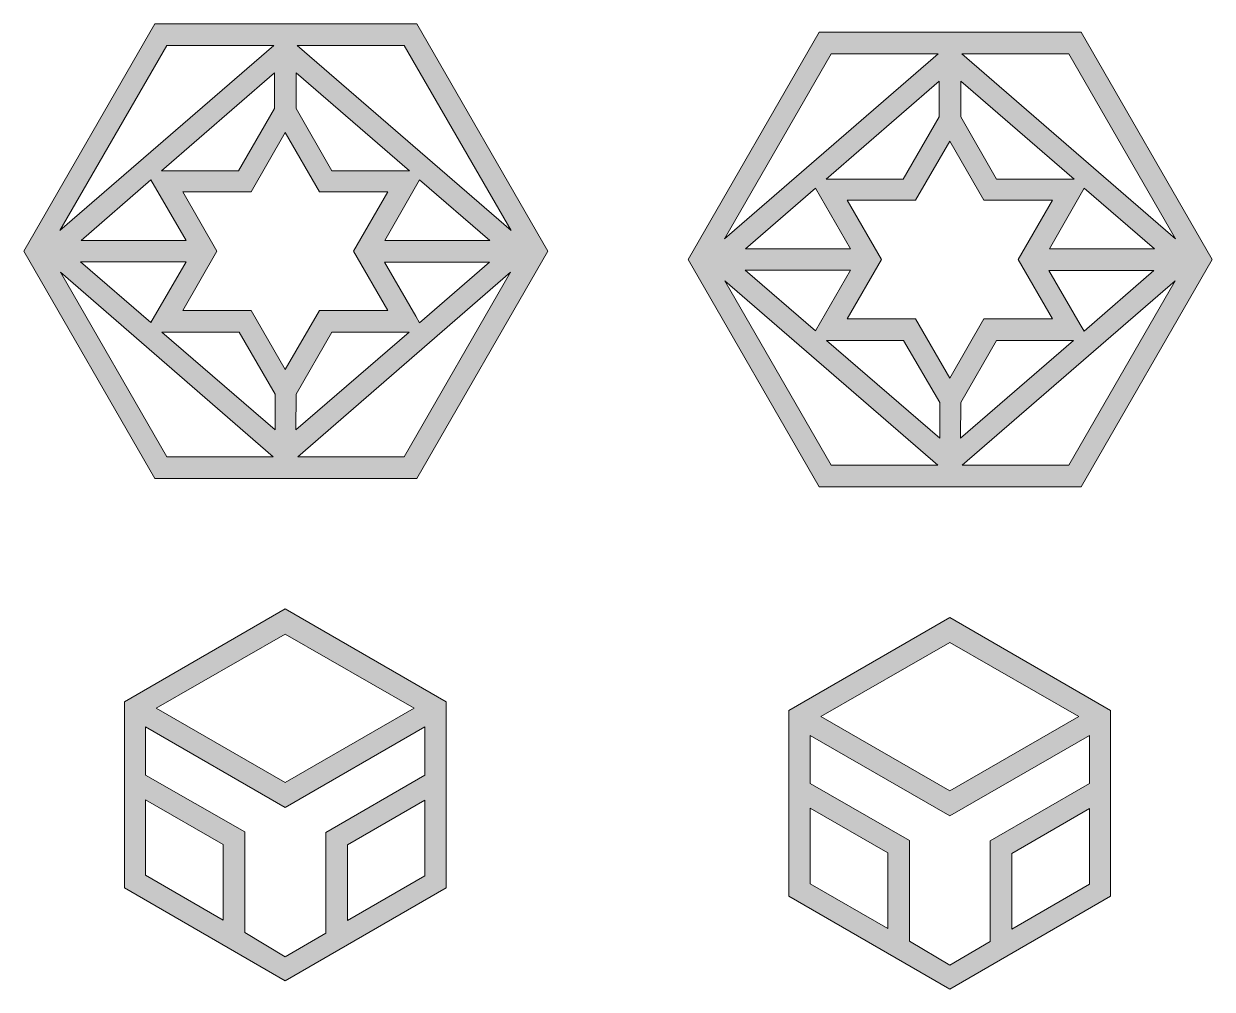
# Model space of a CAD drawing. Header units: millimetres. Extents: x -141 to 330, y -120 to 328.
# Drawn here: x 9.3 to 96.4, y 217.5 to 288.2 of the extents above; entities that cross this region are included whole.
import ezdxf

# ---------------------------------------------------------------- set-up
doc = ezdxf.new("R2010")
doc.units = ezdxf.units.MM
doc.header["$MEASUREMENT"] = 0
doc.layers.add('Layer 1', color=7, linetype='Continuous', lineweight=0)

msp = doc.modelspace()

# ---------------------------------------------------------------- hatches: boundary and pattern name
at = {"layer": 'Layer 1', "true_color": 0x231f20, "transparency": 33554687}
h = msp.add_hatch(color=250, dxfattribs=at)
h.dxf.hatch_style = 2
edge = h.paths.add_edge_path()
edge.add_spline(control_points=[(37.183, 256.487), (37.183, 256.487), (29.386, 256.487), (29.386, 256.487), (29.386, 256.487), (44.979, 269.998), (44.979, 269.998), (44.979, 269.998), (37.183, 256.487), (37.183, 256.487)], knot_values=[0, 0, 0, 0, 1, 1, 1, 2, 2, 2, 3, 3, 3, 3], degree=3, periodic=0)
edge = h.paths.add_edge_path()
edge.add_spline(control_points=[(11.994, 269.998), (11.994, 269.998), (27.587, 256.487), (27.587, 256.487), (27.587, 256.487), (19.791, 256.487), (19.791, 256.487), (19.791, 256.487), (11.994, 269.998), (11.994, 269.998)], knot_values=[0, 0, 0, 0, 1, 1, 1, 2, 2, 2, 3, 3, 3, 3], degree=3, periodic=0)
edge = h.paths.add_edge_path()
edge.add_spline(control_points=[(19.791, 286.614), (19.791, 286.614), (27.623, 286.614), (27.623, 286.614), (27.623, 286.614), (11.959, 273.068), (11.959, 273.068), (11.959, 273.068), (19.791, 286.614), (19.791, 286.614)], knot_values=[0, 0, 0, 0, 1, 1, 1, 2, 2, 2, 3, 3, 3, 3], degree=3, periodic=0)
edge = h.paths.add_edge_path()
edge.add_spline(control_points=[(45.014, 273.068), (45.014, 273.068), (29.351, 286.614), (29.351, 286.614), (29.351, 286.614), (37.183, 286.614), (37.183, 286.614), (37.183, 286.614), (45.014, 273.068), (45.014, 273.068)], knot_values=[0, 0, 0, 0, 1, 1, 1, 2, 2, 2, 3, 3, 3, 3], degree=3, periodic=0)
edge = h.paths.add_edge_path()
edge.add_spline(control_points=[(38.312, 266.294), (38.312, 266.294), (38.029, 266.788), (38.029, 266.788), (38.029, 266.788), (35.736, 270.739), (35.736, 270.739), (35.736, 270.739), (43.427, 270.739), (43.427, 270.739), (43.427, 270.739), (38.312, 266.294), (38.312, 266.294)], knot_values=[0, 0, 0, 0, 1, 1, 1, 2, 2, 2, 3, 3, 3, 4, 4, 4, 4], degree=3, periodic=0)
edge = h.paths.add_edge_path()
edge.add_spline(control_points=[(29.281, 261.073), (29.281, 261.073), (31.891, 265.624), (31.891, 265.624), (31.891, 265.624), (37.536, 265.624), (37.536, 265.624), (37.536, 265.624), (29.245, 258.463), (29.245, 258.463), (29.245, 258.463), (29.281, 261.073), (29.281, 261.073)], knot_values=[0, 0, 0, 0, 1, 1, 1, 2, 2, 2, 3, 3, 3, 4, 4, 4, 4], degree=3, periodic=0)
edge = h.paths.add_edge_path()
edge.add_spline(control_points=[(25.083, 265.624), (25.083, 265.624), (27.728, 261.073), (27.728, 261.073), (27.728, 261.073), (27.728, 258.463), (27.728, 258.463), (27.728, 258.463), (19.438, 265.624), (19.438, 265.624), (19.438, 265.624), (25.083, 265.624), (25.083, 265.624)], knot_values=[0, 0, 0, 0, 1, 1, 1, 2, 2, 2, 3, 3, 3, 4, 4, 4, 4], degree=3, periodic=0)
edge = h.paths.add_edge_path()
edge.add_spline(control_points=[(21.202, 270.775), (21.202, 270.775), (18.627, 266.33), (18.627, 266.33), (18.627, 266.33), (13.476, 270.775), (13.476, 270.775), (13.476, 270.775), (21.202, 270.775), (21.202, 270.775)], knot_values=[0, 0, 0, 0, 1, 1, 1, 2, 2, 2, 3, 3, 3, 3], degree=3, periodic=0)
edge = h.paths.add_edge_path()
edge.add_spline(control_points=[(18.627, 276.772), (18.627, 276.772), (21.202, 272.327), (21.202, 272.327), (21.202, 272.327), (13.511, 272.327), (13.511, 272.327), (13.511, 272.327), (18.627, 276.772), (18.627, 276.772)], knot_values=[0, 0, 0, 0, 1, 1, 1, 2, 2, 2, 3, 3, 3, 3], degree=3, periodic=0)
edge = h.paths.add_edge_path()
edge.add_spline(control_points=[(27.693, 281.993), (27.693, 281.993), (25.047, 277.442), (25.047, 277.442), (25.047, 277.442), (19.403, 277.442), (19.403, 277.442), (19.403, 277.442), (27.693, 284.603), (27.693, 284.603), (27.693, 284.603), (27.693, 281.993), (27.693, 281.993)], knot_values=[0, 0, 0, 0, 1, 1, 1, 2, 2, 2, 3, 3, 3, 4, 4, 4, 4], degree=3, periodic=0)
edge = h.paths.add_edge_path()
edge.add_spline(control_points=[(31.891, 277.442), (31.891, 277.442), (29.281, 281.993), (29.281, 281.993), (29.281, 281.993), (29.281, 284.603), (29.281, 284.603), (29.281, 284.603), (37.571, 277.442), (37.571, 277.442), (37.571, 277.442), (31.891, 277.442), (31.891, 277.442)], knot_values=[0, 0, 0, 0, 1, 1, 1, 2, 2, 2, 3, 3, 3, 4, 4, 4, 4], degree=3, periodic=0)
edge = h.paths.add_edge_path()
edge.add_spline(control_points=[(38.312, 276.772), (38.312, 276.772), (43.462, 272.327), (43.462, 272.327), (43.462, 272.327), (35.772, 272.327), (35.772, 272.327), (35.772, 272.327), (38.312, 276.772), (38.312, 276.772)], knot_values=[0, 0, 0, 0, 1, 1, 1, 2, 2, 2, 3, 3, 3, 3], degree=3, periodic=0)
edge = h.paths.add_edge_path()
edge.add_spline(control_points=[(28.469, 262.872), (28.469, 262.872), (25.964, 267.211), (25.964, 267.211), (25.964, 267.211), (20.955, 267.211), (20.955, 267.211), (20.955, 267.211), (23.46, 271.551), (23.46, 271.551), (23.46, 271.551), (20.955, 275.89), (20.955, 275.89), (20.955, 275.89), (25.964, 275.89), (25.964, 275.89), (25.964, 275.89), (28.469, 280.229), (28.469, 280.229), (28.469, 280.229), (30.974, 275.89), (30.974, 275.89), (30.974, 275.89), (35.983, 275.89), (35.983, 275.89), (35.983, 275.89), (33.479, 271.551), (33.479, 271.551), (33.479, 271.551), (35.983, 267.211), (35.983, 267.211), (35.983, 267.211), (30.974, 267.211), (30.974, 267.211), (30.974, 267.211), (28.469, 262.872), (28.469, 262.872)], knot_values=[0, 0, 0, 0, 1, 1, 1, 2, 2, 2, 3, 3, 3, 4, 4, 4, 5, 5, 5, 6, 6, 6, 7, 7, 7, 8, 8, 8, 9, 9, 9, 10, 10, 10, 11, 11, 11, 12, 12, 12, 12], degree=3, periodic=0)
edge = h.paths.add_edge_path()
edge.add_spline(control_points=[(38.1, 288.202), (38.1, 288.202), (18.909, 288.202), (18.909, 288.202), (18.909, 288.202), (9.313, 271.551), (9.313, 271.551), (9.313, 271.551), (18.909, 254.9), (18.909, 254.9), (18.909, 254.9), (38.1, 254.9), (38.1, 254.9), (38.1, 254.9), (47.696, 271.551), (47.696, 271.551), (47.696, 271.551), (38.1, 288.202), (38.1, 288.202)], knot_values=[0, 0, 0, 0, 1, 1, 1, 2, 2, 2, 3, 3, 3, 4, 4, 4, 5, 5, 5, 6, 6, 6, 6], degree=3, periodic=0)
h = msp.add_hatch(color=250, dxfattribs=at)
h.dxf.hatch_style = 2
edge = h.paths.add_edge_path()
edge.add_spline(control_points=[(85.866, 255.87), (85.866, 255.87), (78.07, 255.87), (78.07, 255.87), (78.07, 255.87), (93.663, 269.381), (93.663, 269.381), (93.663, 269.381), (85.866, 255.87), (85.866, 255.87)], knot_values=[0, 0, 0, 0, 1, 1, 1, 2, 2, 2, 3, 3, 3, 3], degree=3, periodic=0)
edge = h.paths.add_edge_path()
edge.add_spline(control_points=[(60.678, 269.381), (60.678, 269.381), (76.271, 255.87), (76.271, 255.87), (76.271, 255.87), (68.474, 255.87), (68.474, 255.87), (68.474, 255.87), (60.678, 269.381), (60.678, 269.381)], knot_values=[0, 0, 0, 0, 1, 1, 1, 2, 2, 2, 3, 3, 3, 3], degree=3, periodic=0)
edge = h.paths.add_edge_path()
edge.add_spline(control_points=[(68.474, 285.997), (68.474, 285.997), (76.306, 285.997), (76.306, 285.997), (76.306, 285.997), (60.643, 272.45), (60.643, 272.45), (60.643, 272.45), (68.474, 285.997), (68.474, 285.997)], knot_values=[0, 0, 0, 0, 1, 1, 1, 2, 2, 2, 3, 3, 3, 3], degree=3, periodic=0)
edge = h.paths.add_edge_path()
edge.add_spline(control_points=[(93.698, 272.45), (93.698, 272.45), (78.034, 285.997), (78.034, 285.997), (78.034, 285.997), (85.866, 285.997), (85.866, 285.997), (85.866, 285.997), (93.698, 272.45), (93.698, 272.45)], knot_values=[0, 0, 0, 0, 1, 1, 1, 2, 2, 2, 3, 3, 3, 3], degree=3, periodic=0)
edge = h.paths.add_edge_path()
edge.add_spline(control_points=[(86.995, 265.677), (86.995, 265.677), (86.713, 266.171), (86.713, 266.171), (86.713, 266.171), (84.42, 270.122), (84.42, 270.122), (84.42, 270.122), (92.11, 270.122), (92.11, 270.122), (92.11, 270.122), (86.995, 265.677), (86.995, 265.677)], knot_values=[0, 0, 0, 0, 1, 1, 1, 2, 2, 2, 3, 3, 3, 4, 4, 4, 4], degree=3, periodic=0)
edge = h.paths.add_edge_path()
edge.add_spline(control_points=[(77.964, 260.456), (77.964, 260.456), (80.574, 265.007), (80.574, 265.007), (80.574, 265.007), (86.219, 265.007), (86.219, 265.007), (86.219, 265.007), (77.929, 257.845), (77.929, 257.845), (77.929, 257.845), (77.964, 260.456), (77.964, 260.456)], knot_values=[0, 0, 0, 0, 1, 1, 1, 2, 2, 2, 3, 3, 3, 4, 4, 4, 4], degree=3, periodic=0)
edge = h.paths.add_edge_path()
edge.add_spline(control_points=[(73.766, 265.007), (73.766, 265.007), (76.412, 260.456), (76.412, 260.456), (76.412, 260.456), (76.412, 257.845), (76.412, 257.845), (76.412, 257.845), (68.121, 265.007), (68.121, 265.007), (68.121, 265.007), (73.766, 265.007), (73.766, 265.007)], knot_values=[0, 0, 0, 0, 1, 1, 1, 2, 2, 2, 3, 3, 3, 4, 4, 4, 4], degree=3, periodic=0)
edge = h.paths.add_edge_path()
edge.add_spline(control_points=[(69.885, 270.157), (69.885, 270.157), (67.31, 265.712), (67.31, 265.712), (67.31, 265.712), (62.159, 270.157), (62.159, 270.157), (62.159, 270.157), (69.885, 270.157), (69.885, 270.157)], knot_values=[0, 0, 0, 0, 1, 1, 1, 2, 2, 2, 3, 3, 3, 3], degree=3, periodic=0)
edge = h.paths.add_edge_path()
edge.add_spline(control_points=[(67.31, 276.154), (67.31, 276.154), (69.885, 271.709), (69.885, 271.709), (69.885, 271.709), (62.195, 271.709), (62.195, 271.709), (62.195, 271.709), (67.31, 276.154), (67.31, 276.154)], knot_values=[0, 0, 0, 0, 1, 1, 1, 2, 2, 2, 3, 3, 3, 3], degree=3, periodic=0)
edge = h.paths.add_edge_path()
edge.add_spline(control_points=[(76.376, 281.376), (76.376, 281.376), (73.731, 276.825), (73.731, 276.825), (73.731, 276.825), (68.086, 276.825), (68.086, 276.825), (68.086, 276.825), (76.376, 283.986), (76.376, 283.986), (76.376, 283.986), (76.376, 281.376), (76.376, 281.376)], knot_values=[0, 0, 0, 0, 1, 1, 1, 2, 2, 2, 3, 3, 3, 4, 4, 4, 4], degree=3, periodic=0)
edge = h.paths.add_edge_path()
edge.add_spline(control_points=[(80.574, 276.825), (80.574, 276.825), (77.964, 281.376), (77.964, 281.376), (77.964, 281.376), (77.964, 283.986), (77.964, 283.986), (77.964, 283.986), (86.254, 276.825), (86.254, 276.825), (86.254, 276.825), (80.574, 276.825), (80.574, 276.825)], knot_values=[0, 0, 0, 0, 1, 1, 1, 2, 2, 2, 3, 3, 3, 4, 4, 4, 4], degree=3, periodic=0)
edge = h.paths.add_edge_path()
edge.add_spline(control_points=[(86.995, 276.154), (86.995, 276.154), (92.146, 271.709), (92.146, 271.709), (92.146, 271.709), (84.455, 271.709), (84.455, 271.709), (84.455, 271.709), (86.995, 276.154), (86.995, 276.154)], knot_values=[0, 0, 0, 0, 1, 1, 1, 2, 2, 2, 3, 3, 3, 3], degree=3, periodic=0)
edge = h.paths.add_edge_path()
edge.add_spline(control_points=[(77.153, 262.255), (77.153, 262.255), (74.648, 266.594), (74.648, 266.594), (74.648, 266.594), (69.638, 266.594), (69.638, 266.594), (69.638, 266.594), (72.143, 270.933), (72.143, 270.933), (72.143, 270.933), (69.638, 275.272), (69.638, 275.272), (69.638, 275.272), (74.648, 275.272), (74.648, 275.272), (74.648, 275.272), (77.153, 279.612), (77.153, 279.612), (77.153, 279.612), (79.657, 275.272), (79.657, 275.272), (79.657, 275.272), (84.667, 275.272), (84.667, 275.272), (84.667, 275.272), (82.162, 270.933), (82.162, 270.933), (82.162, 270.933), (84.667, 266.594), (84.667, 266.594), (84.667, 266.594), (79.657, 266.594), (79.657, 266.594), (79.657, 266.594), (77.153, 262.255), (77.153, 262.255)], knot_values=[0, 0, 0, 0, 1, 1, 1, 2, 2, 2, 3, 3, 3, 4, 4, 4, 5, 5, 5, 6, 6, 6, 7, 7, 7, 8, 8, 8, 9, 9, 9, 10, 10, 10, 11, 11, 11, 12, 12, 12, 12], degree=3, periodic=0)
edge = h.paths.add_edge_path()
edge.add_spline(control_points=[(86.783, 287.584), (86.783, 287.584), (67.592, 287.584), (67.592, 287.584), (67.592, 287.584), (57.997, 270.933), (57.997, 270.933), (57.997, 270.933), (67.592, 254.282), (67.592, 254.282), (67.592, 254.282), (86.783, 254.282), (86.783, 254.282), (86.783, 254.282), (96.379, 270.933), (96.379, 270.933), (96.379, 270.933), (86.783, 287.584), (86.783, 287.584)], knot_values=[0, 0, 0, 0, 1, 1, 1, 2, 2, 2, 3, 3, 3, 4, 4, 4, 5, 5, 5, 6, 6, 6, 6], degree=3, periodic=0)
h = msp.add_hatch(color=250, dxfattribs=at)
h.dxf.hatch_style = 2
edge = h.paths.add_edge_path()
edge.add_spline(control_points=[(33.02, 222.515), (33.02, 222.515), (33.02, 228.053), (33.02, 228.053), (33.02, 228.053), (38.7, 231.334), (38.7, 231.334), (38.7, 231.334), (38.7, 225.795), (38.7, 225.795), (38.7, 225.795), (33.02, 222.515), (33.02, 222.515)], knot_values=[0, 0, 0, 0, 1, 1, 1, 2, 2, 2, 3, 3, 3, 4, 4, 4, 4], degree=3, periodic=0)
edge = h.paths.add_edge_path()
edge.add_spline(control_points=[(25.506, 221.633), (25.506, 221.633), (25.506, 229.006), (25.506, 229.006), (25.506, 229.006), (18.239, 233.168), (18.239, 233.168), (18.239, 233.168), (18.239, 236.696), (18.239, 236.696), (18.239, 236.696), (28.469, 230.805), (28.469, 230.805), (28.469, 230.805), (38.7, 236.696), (38.7, 236.696), (38.7, 236.696), (38.7, 233.168), (38.7, 233.168), (38.7, 233.168), (31.433, 228.97), (31.433, 228.97), (31.433, 228.97), (31.433, 221.597), (31.433, 221.597), (31.433, 221.597), (28.469, 219.869), (28.469, 219.869), (28.469, 219.869), (25.506, 221.633), (25.506, 221.633)], knot_values=[0, 0, 0, 0, 1, 1, 1, 2, 2, 2, 3, 3, 3, 4, 4, 4, 5, 5, 5, 6, 6, 6, 7, 7, 7, 8, 8, 8, 9, 9, 9, 10, 10, 10, 10], degree=3, periodic=0)
edge = h.paths.add_edge_path()
edge.add_spline(control_points=[(18.239, 231.369), (18.239, 231.369), (23.918, 228.088), (23.918, 228.088), (23.918, 228.088), (23.918, 222.55), (23.918, 222.55), (23.918, 222.55), (18.239, 225.831), (18.239, 225.831), (18.239, 225.831), (18.239, 231.369), (18.239, 231.369)], knot_values=[0, 0, 0, 0, 1, 1, 1, 2, 2, 2, 3, 3, 3, 4, 4, 4, 4], degree=3, periodic=0)
edge = h.paths.add_edge_path()
edge.add_spline(control_points=[(37.924, 238.072), (37.924, 238.072), (28.469, 232.639), (28.469, 232.639), (28.469, 232.639), (19.015, 238.072), (19.015, 238.072), (19.015, 238.072), (28.469, 243.505), (28.469, 243.505), (28.469, 243.505), (37.924, 238.072), (37.924, 238.072)], knot_values=[0, 0, 0, 0, 1, 1, 1, 2, 2, 2, 3, 3, 3, 4, 4, 4, 4], degree=3, periodic=0)
edge = h.paths.add_edge_path()
edge.add_spline(control_points=[(28.469, 245.339), (28.469, 245.339), (16.686, 238.531), (16.686, 238.531), (16.686, 238.531), (16.686, 224.913), (16.686, 224.913), (16.686, 224.913), (28.469, 218.105), (28.469, 218.105), (28.469, 218.105), (40.252, 224.913), (40.252, 224.913), (40.252, 224.913), (40.252, 238.531), (40.252, 238.531), (40.252, 238.531), (28.469, 245.339), (28.469, 245.339)], knot_values=[0, 0, 0, 0, 1, 1, 1, 2, 2, 2, 3, 3, 3, 4, 4, 4, 5, 5, 5, 6, 6, 6, 6], degree=3, periodic=0)
h = msp.add_hatch(color=250, dxfattribs=at)
h.dxf.hatch_style = 2
edge = h.paths.add_edge_path()
edge.add_spline(control_points=[(81.703, 221.897), (81.703, 221.897), (81.703, 227.436), (81.703, 227.436), (81.703, 227.436), (87.383, 230.717), (87.383, 230.717), (87.383, 230.717), (87.383, 225.178), (87.383, 225.178), (87.383, 225.178), (81.703, 221.897), (81.703, 221.897)], knot_values=[0, 0, 0, 0, 1, 1, 1, 2, 2, 2, 3, 3, 3, 4, 4, 4, 4], degree=3, periodic=0)
edge = h.paths.add_edge_path()
edge.add_spline(control_points=[(74.189, 221.015), (74.189, 221.015), (74.189, 228.388), (74.189, 228.388), (74.189, 228.388), (66.922, 232.551), (66.922, 232.551), (66.922, 232.551), (66.922, 236.079), (66.922, 236.079), (66.922, 236.079), (77.153, 230.187), (77.153, 230.187), (77.153, 230.187), (87.383, 236.079), (87.383, 236.079), (87.383, 236.079), (87.383, 232.551), (87.383, 232.551), (87.383, 232.551), (80.116, 228.353), (80.116, 228.353), (80.116, 228.353), (80.116, 220.98), (80.116, 220.98), (80.116, 220.98), (77.153, 219.251), (77.153, 219.251), (77.153, 219.251), (74.189, 221.015), (74.189, 221.015)], knot_values=[0, 0, 0, 0, 1, 1, 1, 2, 2, 2, 3, 3, 3, 4, 4, 4, 5, 5, 5, 6, 6, 6, 7, 7, 7, 8, 8, 8, 9, 9, 9, 10, 10, 10, 10], degree=3, periodic=0)
edge = h.paths.add_edge_path()
edge.add_spline(control_points=[(66.922, 230.752), (66.922, 230.752), (72.602, 227.471), (72.602, 227.471), (72.602, 227.471), (72.602, 221.932), (72.602, 221.932), (72.602, 221.932), (66.922, 225.213), (66.922, 225.213), (66.922, 225.213), (66.922, 230.752), (66.922, 230.752)], knot_values=[0, 0, 0, 0, 1, 1, 1, 2, 2, 2, 3, 3, 3, 4, 4, 4, 4], degree=3, periodic=0)
edge = h.paths.add_edge_path()
edge.add_spline(control_points=[(86.607, 237.455), (86.607, 237.455), (77.153, 232.022), (77.153, 232.022), (77.153, 232.022), (67.698, 237.455), (67.698, 237.455), (67.698, 237.455), (77.153, 242.887), (77.153, 242.887), (77.153, 242.887), (86.607, 237.455), (86.607, 237.455)], knot_values=[0, 0, 0, 0, 1, 1, 1, 2, 2, 2, 3, 3, 3, 4, 4, 4, 4], degree=3, periodic=0)
edge = h.paths.add_edge_path()
edge.add_spline(control_points=[(77.153, 244.722), (77.153, 244.722), (65.37, 237.913), (65.37, 237.913), (65.37, 237.913), (65.37, 224.296), (65.37, 224.296), (65.37, 224.296), (77.153, 217.487), (77.153, 217.487), (77.153, 217.487), (88.935, 224.296), (88.935, 224.296), (88.935, 224.296), (88.935, 237.913), (88.935, 237.913), (88.935, 237.913), (77.153, 244.722), (77.153, 244.722)], knot_values=[0, 0, 0, 0, 1, 1, 1, 2, 2, 2, 3, 3, 3, 4, 4, 4, 5, 5, 5, 6, 6, 6, 6], degree=3, periodic=0)

# ---------------------------------------------------------------- linework, layer by layer
at = {"layer": 'Layer 1'}
for points, knots in [([(38.1, 288.202), (38.1, 288.202), (18.909, 288.202), (18.909, 288.202), (18.909, 288.202), (9.313, 271.551), (9.313, 271.551), (9.313, 271.551), (18.909, 254.9), (18.909, 254.9), (18.909, 254.9), (38.1, 254.9), (38.1, 254.9), (38.1, 254.9), (47.696, 271.551), (47.696, 271.551), (47.696, 271.551), (38.1, 288.202), (38.1, 288.202)], [0, 0, 0, 0, 1, 1, 1, 2, 2, 2, 3, 3, 3, 4, 4, 4, 5, 5, 5, 6, 6, 6, 6]), ([(86.783, 287.584), (86.783, 287.584), (67.592, 287.584), (67.592, 287.584), (67.592, 287.584), (57.997, 270.933), (57.997, 270.933), (57.997, 270.933), (67.592, 254.282), (67.592, 254.282), (67.592, 254.282), (86.783, 254.282), (86.783, 254.282), (86.783, 254.282), (96.379, 270.933), (96.379, 270.933), (96.379, 270.933), (86.783, 287.584), (86.783, 287.584)], [0, 0, 0, 0, 1, 1, 1, 2, 2, 2, 3, 3, 3, 4, 4, 4, 5, 5, 5, 6, 6, 6, 6]), ([(19.791, 286.614), (19.791, 286.614), (27.623, 286.614), (27.623, 286.614), (27.623, 286.614), (11.959, 273.068), (11.959, 273.068), (11.959, 273.068), (19.791, 286.614), (19.791, 286.614)], [0, 0, 0, 0, 1, 1, 1, 2, 2, 2, 3, 3, 3, 3]), ([(45.014, 273.068), (45.014, 273.068), (29.351, 286.614), (29.351, 286.614), (29.351, 286.614), (37.183, 286.614), (37.183, 286.614), (37.183, 286.614), (45.014, 273.068), (45.014, 273.068)], [0, 0, 0, 0, 1, 1, 1, 2, 2, 2, 3, 3, 3, 3]), ([(68.474, 285.997), (68.474, 285.997), (76.306, 285.997), (76.306, 285.997), (76.306, 285.997), (60.643, 272.45), (60.643, 272.45), (60.643, 272.45), (68.474, 285.997), (68.474, 285.997)], [0, 0, 0, 0, 1, 1, 1, 2, 2, 2, 3, 3, 3, 3]), ([(93.698, 272.45), (93.698, 272.45), (78.034, 285.997), (78.034, 285.997), (78.034, 285.997), (85.866, 285.997), (85.866, 285.997), (85.866, 285.997), (93.698, 272.45), (93.698, 272.45)], [0, 0, 0, 0, 1, 1, 1, 2, 2, 2, 3, 3, 3, 3]), ([(27.693, 281.993), (27.693, 281.993), (25.047, 277.442), (25.047, 277.442), (25.047, 277.442), (19.403, 277.442), (19.403, 277.442), (19.403, 277.442), (27.693, 284.603), (27.693, 284.603), (27.693, 284.603), (27.693, 281.993), (27.693, 281.993)], [0, 0, 0, 0, 1, 1, 1, 2, 2, 2, 3, 3, 3, 4, 4, 4, 4]), ([(31.891, 277.442), (31.891, 277.442), (29.281, 281.993), (29.281, 281.993), (29.281, 281.993), (29.281, 284.603), (29.281, 284.603), (29.281, 284.603), (37.571, 277.442), (37.571, 277.442), (37.571, 277.442), (31.891, 277.442), (31.891, 277.442)], [0, 0, 0, 0, 1, 1, 1, 2, 2, 2, 3, 3, 3, 4, 4, 4, 4]), ([(76.376, 281.376), (76.376, 281.376), (73.731, 276.825), (73.731, 276.825), (73.731, 276.825), (68.086, 276.825), (68.086, 276.825), (68.086, 276.825), (76.376, 283.986), (76.376, 283.986), (76.376, 283.986), (76.376, 281.376), (76.376, 281.376)], [0, 0, 0, 0, 1, 1, 1, 2, 2, 2, 3, 3, 3, 4, 4, 4, 4]), ([(80.574, 276.825), (80.574, 276.825), (77.964, 281.376), (77.964, 281.376), (77.964, 281.376), (77.964, 283.986), (77.964, 283.986), (77.964, 283.986), (86.254, 276.825), (86.254, 276.825), (86.254, 276.825), (80.574, 276.825), (80.574, 276.825)], [0, 0, 0, 0, 1, 1, 1, 2, 2, 2, 3, 3, 3, 4, 4, 4, 4]), ([(28.469, 262.872), (28.469, 262.872), (25.964, 267.211), (25.964, 267.211), (25.964, 267.211), (20.955, 267.211), (20.955, 267.211), (20.955, 267.211), (23.46, 271.551), (23.46, 271.551), (23.46, 271.551), (20.955, 275.89), (20.955, 275.89), (20.955, 275.89), (25.964, 275.89), (25.964, 275.89), (25.964, 275.89), (28.469, 280.229), (28.469, 280.229), (28.469, 280.229), (30.974, 275.89), (30.974, 275.89), (30.974, 275.89), (35.983, 275.89), (35.983, 275.89), (35.983, 275.89), (33.479, 271.551), (33.479, 271.551), (33.479, 271.551), (35.983, 267.211), (35.983, 267.211), (35.983, 267.211), (30.974, 267.211), (30.974, 267.211), (30.974, 267.211), (28.469, 262.872), (28.469, 262.872)], [0, 0, 0, 0, 1, 1, 1, 2, 2, 2, 3, 3, 3, 4, 4, 4, 5, 5, 5, 6, 6, 6, 7, 7, 7, 8, 8, 8, 9, 9, 9, 10, 10, 10, 11, 11, 11, 12, 12, 12, 12]), ([(77.153, 262.255), (77.153, 262.255), (74.648, 266.594), (74.648, 266.594), (74.648, 266.594), (69.638, 266.594), (69.638, 266.594), (69.638, 266.594), (72.143, 270.933), (72.143, 270.933), (72.143, 270.933), (69.638, 275.272), (69.638, 275.272), (69.638, 275.272), (74.648, 275.272), (74.648, 275.272), (74.648, 275.272), (77.153, 279.612), (77.153, 279.612), (77.153, 279.612), (79.657, 275.272), (79.657, 275.272), (79.657, 275.272), (84.667, 275.272), (84.667, 275.272), (84.667, 275.272), (82.162, 270.933), (82.162, 270.933), (82.162, 270.933), (84.667, 266.594), (84.667, 266.594), (84.667, 266.594), (79.657, 266.594), (79.657, 266.594), (79.657, 266.594), (77.153, 262.255), (77.153, 262.255)], [0, 0, 0, 0, 1, 1, 1, 2, 2, 2, 3, 3, 3, 4, 4, 4, 5, 5, 5, 6, 6, 6, 7, 7, 7, 8, 8, 8, 9, 9, 9, 10, 10, 10, 11, 11, 11, 12, 12, 12, 12]), ([(18.627, 276.772), (18.627, 276.772), (21.202, 272.327), (21.202, 272.327), (21.202, 272.327), (13.511, 272.327), (13.511, 272.327), (13.511, 272.327), (18.627, 276.772), (18.627, 276.772)], [0, 0, 0, 0, 1, 1, 1, 2, 2, 2, 3, 3, 3, 3]), ([(38.312, 276.772), (38.312, 276.772), (43.462, 272.327), (43.462, 272.327), (43.462, 272.327), (35.772, 272.327), (35.772, 272.327), (35.772, 272.327), (38.312, 276.772), (38.312, 276.772)], [0, 0, 0, 0, 1, 1, 1, 2, 2, 2, 3, 3, 3, 3]), ([(67.31, 276.154), (67.31, 276.154), (69.885, 271.709), (69.885, 271.709), (69.885, 271.709), (62.195, 271.709), (62.195, 271.709), (62.195, 271.709), (67.31, 276.154), (67.31, 276.154)], [0, 0, 0, 0, 1, 1, 1, 2, 2, 2, 3, 3, 3, 3]), ([(86.995, 276.154), (86.995, 276.154), (92.146, 271.709), (92.146, 271.709), (92.146, 271.709), (84.455, 271.709), (84.455, 271.709), (84.455, 271.709), (86.995, 276.154), (86.995, 276.154)], [0, 0, 0, 0, 1, 1, 1, 2, 2, 2, 3, 3, 3, 3]), ([(21.202, 270.775), (21.202, 270.775), (18.627, 266.33), (18.627, 266.33), (18.627, 266.33), (13.476, 270.775), (13.476, 270.775), (13.476, 270.775), (21.202, 270.775), (21.202, 270.775)], [0, 0, 0, 0, 1, 1, 1, 2, 2, 2, 3, 3, 3, 3]), ([(11.994, 269.998), (11.994, 269.998), (27.587, 256.487), (27.587, 256.487), (27.587, 256.487), (19.791, 256.487), (19.791, 256.487), (19.791, 256.487), (11.994, 269.998), (11.994, 269.998)], [0, 0, 0, 0, 1, 1, 1, 2, 2, 2, 3, 3, 3, 3]), ([(37.183, 256.487), (37.183, 256.487), (29.386, 256.487), (29.386, 256.487), (29.386, 256.487), (44.979, 269.998), (44.979, 269.998), (44.979, 269.998), (37.183, 256.487), (37.183, 256.487)], [0, 0, 0, 0, 1, 1, 1, 2, 2, 2, 3, 3, 3, 3]), ([(38.312, 266.294), (38.312, 266.294), (38.029, 266.788), (38.029, 266.788), (38.029, 266.788), (35.736, 270.739), (35.736, 270.739), (35.736, 270.739), (43.427, 270.739), (43.427, 270.739), (43.427, 270.739), (38.312, 266.294), (38.312, 266.294)], [0, 0, 0, 0, 1, 1, 1, 2, 2, 2, 3, 3, 3, 4, 4, 4, 4]), ([(69.885, 270.157), (69.885, 270.157), (67.31, 265.712), (67.31, 265.712), (67.31, 265.712), (62.159, 270.157), (62.159, 270.157), (62.159, 270.157), (69.885, 270.157), (69.885, 270.157)], [0, 0, 0, 0, 1, 1, 1, 2, 2, 2, 3, 3, 3, 3]), ([(86.995, 265.677), (86.995, 265.677), (86.713, 266.171), (86.713, 266.171), (86.713, 266.171), (84.42, 270.122), (84.42, 270.122), (84.42, 270.122), (92.11, 270.122), (92.11, 270.122), (92.11, 270.122), (86.995, 265.677), (86.995, 265.677)], [0, 0, 0, 0, 1, 1, 1, 2, 2, 2, 3, 3, 3, 4, 4, 4, 4]), ([(60.678, 269.381), (60.678, 269.381), (76.271, 255.87), (76.271, 255.87), (76.271, 255.87), (68.474, 255.87), (68.474, 255.87), (68.474, 255.87), (60.678, 269.381), (60.678, 269.381)], [0, 0, 0, 0, 1, 1, 1, 2, 2, 2, 3, 3, 3, 3]), ([(85.866, 255.87), (85.866, 255.87), (78.07, 255.87), (78.07, 255.87), (78.07, 255.87), (93.663, 269.381), (93.663, 269.381), (93.663, 269.381), (85.866, 255.87), (85.866, 255.87)], [0, 0, 0, 0, 1, 1, 1, 2, 2, 2, 3, 3, 3, 3]), ([(25.083, 265.624), (25.083, 265.624), (27.728, 261.073), (27.728, 261.073), (27.728, 261.073), (27.728, 258.463), (27.728, 258.463), (27.728, 258.463), (19.438, 265.624), (19.438, 265.624), (19.438, 265.624), (25.083, 265.624), (25.083, 265.624)], [0, 0, 0, 0, 1, 1, 1, 2, 2, 2, 3, 3, 3, 4, 4, 4, 4]), ([(29.281, 261.073), (29.281, 261.073), (31.891, 265.624), (31.891, 265.624), (31.891, 265.624), (37.536, 265.624), (37.536, 265.624), (37.536, 265.624), (29.245, 258.463), (29.245, 258.463), (29.245, 258.463), (29.281, 261.073), (29.281, 261.073)], [0, 0, 0, 0, 1, 1, 1, 2, 2, 2, 3, 3, 3, 4, 4, 4, 4]), ([(73.766, 265.007), (73.766, 265.007), (76.412, 260.456), (76.412, 260.456), (76.412, 260.456), (76.412, 257.845), (76.412, 257.845), (76.412, 257.845), (68.121, 265.007), (68.121, 265.007), (68.121, 265.007), (73.766, 265.007), (73.766, 265.007)], [0, 0, 0, 0, 1, 1, 1, 2, 2, 2, 3, 3, 3, 4, 4, 4, 4]), ([(77.964, 260.456), (77.964, 260.456), (80.574, 265.007), (80.574, 265.007), (80.574, 265.007), (86.219, 265.007), (86.219, 265.007), (86.219, 265.007), (77.929, 257.845), (77.929, 257.845), (77.929, 257.845), (77.964, 260.456), (77.964, 260.456)], [0, 0, 0, 0, 1, 1, 1, 2, 2, 2, 3, 3, 3, 4, 4, 4, 4]), ([(28.469, 245.339), (28.469, 245.339), (16.686, 238.531), (16.686, 238.531), (16.686, 238.531), (16.686, 224.913), (16.686, 224.913), (16.686, 224.913), (28.469, 218.105), (28.469, 218.105), (28.469, 218.105), (40.252, 224.913), (40.252, 224.913), (40.252, 224.913), (40.252, 238.531), (40.252, 238.531), (40.252, 238.531), (28.469, 245.339), (28.469, 245.339)], [0, 0, 0, 0, 1, 1, 1, 2, 2, 2, 3, 3, 3, 4, 4, 4, 5, 5, 5, 6, 6, 6, 6]), ([(77.153, 244.722), (77.153, 244.722), (65.37, 237.913), (65.37, 237.913), (65.37, 237.913), (65.37, 224.296), (65.37, 224.296), (65.37, 224.296), (77.153, 217.487), (77.153, 217.487), (77.153, 217.487), (88.935, 224.296), (88.935, 224.296), (88.935, 224.296), (88.935, 237.913), (88.935, 237.913), (88.935, 237.913), (77.153, 244.722), (77.153, 244.722)], [0, 0, 0, 0, 1, 1, 1, 2, 2, 2, 3, 3, 3, 4, 4, 4, 5, 5, 5, 6, 6, 6, 6]), ([(37.924, 238.072), (37.924, 238.072), (28.469, 232.639), (28.469, 232.639), (28.469, 232.639), (19.015, 238.072), (19.015, 238.072), (19.015, 238.072), (28.469, 243.505), (28.469, 243.505), (28.469, 243.505), (37.924, 238.072), (37.924, 238.072)], [0, 0, 0, 0, 1, 1, 1, 2, 2, 2, 3, 3, 3, 4, 4, 4, 4]), ([(86.607, 237.455), (86.607, 237.455), (77.153, 232.022), (77.153, 232.022), (77.153, 232.022), (67.698, 237.455), (67.698, 237.455), (67.698, 237.455), (77.153, 242.887), (77.153, 242.887), (77.153, 242.887), (86.607, 237.455), (86.607, 237.455)], [0, 0, 0, 0, 1, 1, 1, 2, 2, 2, 3, 3, 3, 4, 4, 4, 4]), ([(25.506, 221.633), (25.506, 221.633), (25.506, 229.006), (25.506, 229.006), (25.506, 229.006), (18.239, 233.168), (18.239, 233.168), (18.239, 233.168), (18.239, 236.696), (18.239, 236.696), (18.239, 236.696), (28.469, 230.805), (28.469, 230.805), (28.469, 230.805), (38.7, 236.696), (38.7, 236.696), (38.7, 236.696), (38.7, 233.168), (38.7, 233.168), (38.7, 233.168), (31.433, 228.97), (31.433, 228.97), (31.433, 228.97), (31.433, 221.597), (31.433, 221.597), (31.433, 221.597), (28.469, 219.869), (28.469, 219.869), (28.469, 219.869), (25.506, 221.633), (25.506, 221.633)], [0, 0, 0, 0, 1, 1, 1, 2, 2, 2, 3, 3, 3, 4, 4, 4, 5, 5, 5, 6, 6, 6, 7, 7, 7, 8, 8, 8, 9, 9, 9, 10, 10, 10, 10]), ([(74.189, 221.015), (74.189, 221.015), (74.189, 228.388), (74.189, 228.388), (74.189, 228.388), (66.922, 232.551), (66.922, 232.551), (66.922, 232.551), (66.922, 236.079), (66.922, 236.079), (66.922, 236.079), (77.153, 230.187), (77.153, 230.187), (77.153, 230.187), (87.383, 236.079), (87.383, 236.079), (87.383, 236.079), (87.383, 232.551), (87.383, 232.551), (87.383, 232.551), (80.116, 228.353), (80.116, 228.353), (80.116, 228.353), (80.116, 220.98), (80.116, 220.98), (80.116, 220.98), (77.153, 219.251), (77.153, 219.251), (77.153, 219.251), (74.189, 221.015), (74.189, 221.015)], [0, 0, 0, 0, 1, 1, 1, 2, 2, 2, 3, 3, 3, 4, 4, 4, 5, 5, 5, 6, 6, 6, 7, 7, 7, 8, 8, 8, 9, 9, 9, 10, 10, 10, 10]), ([(18.239, 231.369), (18.239, 231.369), (23.918, 228.088), (23.918, 228.088), (23.918, 228.088), (23.918, 222.55), (23.918, 222.55), (23.918, 222.55), (18.239, 225.831), (18.239, 225.831), (18.239, 225.831), (18.239, 231.369), (18.239, 231.369)], [0, 0, 0, 0, 1, 1, 1, 2, 2, 2, 3, 3, 3, 4, 4, 4, 4]), ([(33.02, 222.515), (33.02, 222.515), (33.02, 228.053), (33.02, 228.053), (33.02, 228.053), (38.7, 231.334), (38.7, 231.334), (38.7, 231.334), (38.7, 225.795), (38.7, 225.795), (38.7, 225.795), (33.02, 222.515), (33.02, 222.515)], [0, 0, 0, 0, 1, 1, 1, 2, 2, 2, 3, 3, 3, 4, 4, 4, 4]), ([(66.922, 230.752), (66.922, 230.752), (72.602, 227.471), (72.602, 227.471), (72.602, 227.471), (72.602, 221.932), (72.602, 221.932), (72.602, 221.932), (66.922, 225.213), (66.922, 225.213), (66.922, 225.213), (66.922, 230.752), (66.922, 230.752)], [0, 0, 0, 0, 1, 1, 1, 2, 2, 2, 3, 3, 3, 4, 4, 4, 4]), ([(81.703, 221.897), (81.703, 221.897), (81.703, 227.436), (81.703, 227.436), (81.703, 227.436), (87.383, 230.717), (87.383, 230.717), (87.383, 230.717), (87.383, 225.178), (87.383, 225.178), (87.383, 225.178), (81.703, 221.897), (81.703, 221.897)], [0, 0, 0, 0, 1, 1, 1, 2, 2, 2, 3, 3, 3, 4, 4, 4, 4])]:
    msp.add_open_spline(points, degree=3, knots=knots, dxfattribs=at)

doc.saveas('drawing.dxf')
